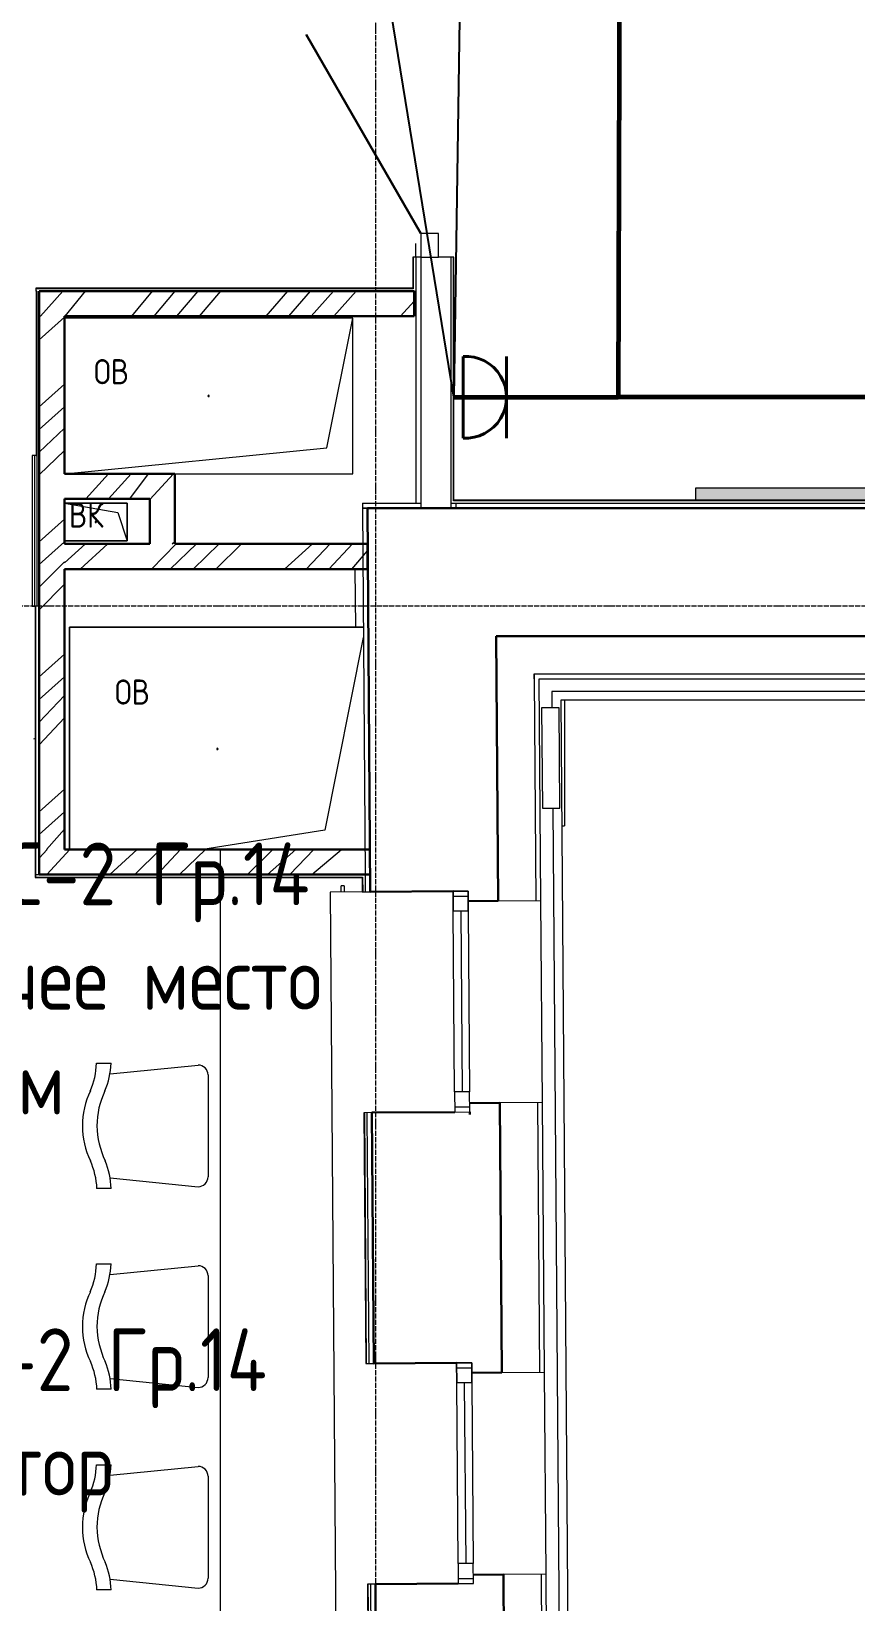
# Model space of a CAD drawing. Header units: millimetres. Extents: x -32 to 417638015, y -35 to 175284279.
# Drawn here: x 417438144 to 417441430, y 175236111 to 175242370 of the extents above; entities that cross this region are included whole.
import ezdxf
from ezdxf import colors
from ezdxf.entities.mleader import LeaderData, LeaderLine
from ezdxf.math import Vec2, Vec3

# ---------------------------------------------------------------- set-up
doc = ezdxf.new("R2010")
doc.units = ezdxf.units.MM
doc.linetypes.add('ADSK_Линия сетки', pattern=[25, 20, -2.5, 0, -2.5])
for name, color, linetype, lineweight in [('_ Окна', 7, 'Continuous', 9), ('_ЭМ_гофра', 5, 'Continuous', 60), ('Аннотация', 7, 'Continuous', 18), ('Двери', 7, 'Continuous', 9), ('Обобщенные модели', 7, 'Continuous', 18), ('Окна', 7, 'Continuous', 9), ('Оси', 253, 'Continuous', 9), ('Перекрытие', 7, 'Continuous', 18), ('Стены внутренние', 7, 'Continuous', 18), ('Стены наружные', 7, 'Continuous', 18), ('Стены несущие', 7, 'Continuous', 30), ('Стены отделка', 7, 'Continuous', 30), ('Стены перегородки', 7, 'Continuous', 30), ('Стены штриховка', 7, 'Continuous', 9), ('ТХ', 5, 'Continuous', 0), ('ТХ_Задание ЭОМ_СС', 6, 'Continuous', 0), ('ШТРИХОВКА', 252, 'Continuous', 15), ('ЭМ', 5, 'Continuous', 40)]:
    doc.layers.add(name, color=color, linetype=linetype, lineweight=lineweight)
doc.layers.add('_ЭМ_Надписи', color=7, linetype='Continuous')
doc.styles.add('GOST Common_4', font='GOST_Common.ttf', dxfattribs={"width": 0.9, "height": 199.9999999999999})
doc.styles.add('ЭОМ', font='isocpeur.ttf', dxfattribs={"width": 0.85, "height": 250})
pattern_1 = [(45, (591.9394108331762, 243.9018102923292), (-269.4076836320746, 269.4076836320746), []), (45, (681.7420108331135, 243.9018102923292), (-269.4076836320746, 269.4076836320746), []), (45, (771.5446108331671, 243.9018102923292), (-269.4076836320746, 269.4076836320746), []), (45, (861.3474108331138, 243.9018102923292), (-269.4076836320746, 269.4076836320746), [])]

# ---------------------------------------------------------------- blocks, each defined once
blk = doc.blocks.new('_ЭМ_ТХ2_4 Этаж')
at = {"lineweight": 0}
h = blk.add_hatch(color=8, dxfattribs=at)
h.dxf.hatch_style = 1
h.paths.add_polyline_path([(56540.94301497407, 8806.3479317026), (56540.94301497407, 8856.3479317026), (57740.94301497407, 8856.3479317026), (57740.94301497407, 8806.3479317026)])
at = {"color": 8, "lineweight": 0}
blk.add_lwpolyline([(56540.94301497407, 8806.3479317026), (56540.94301497407, 8856.3479317026), (57740.94301497407, 8856.3479317026), (57740.94301497407, 8806.3479317026), (56540.94301497407, 8806.3479317026)], dxfattribs=at)
at = {"layer": 'ТХ', "color": 8}
for p, q in [((54645.69975204294, 457.6402273584245), (54645.69975204294, 7412.500000000276)), ((54151.28000791113, 6562.052570220374), (54208.7962839642, 6562.052570220374)), ((54204.88352007956, 6519.581060659082), (54556.11679343213, 6555.154946758761)), ((54595.69975204296, 6515.571988148178), (54595.69975204296, 6109.526201560395)), ((54204.88352007956, 6105.51712904952), (54556.11679343213, 6069.943242949841)), ((54209.32884207576, 6062.805968499044), (54151.54628696702, 6062.805968499044)), ((54151.28000791113, 5762.052570220374), (54208.7962839642, 5762.052570220374)), ((54204.88352007956, 5719.581060659082), (54556.11679343213, 5755.154946758761)), ((54595.69975204296, 5715.571988148178), (54595.69975204296, 5309.526201560395)), ((54209.32884207576, 5262.805968499044), (54151.54628696702, 5262.805968499044)), ((54204.88352007956, 5305.51712904952), (54556.11679343213, 5269.943242949841)), ((54151.28000791113, 4962.052570220374), (54208.7962839642, 4962.052570220374)), ((54204.88352007956, 4919.581060659082), (54556.11679343213, 4955.154946758761)), ((54595.69975204296, 4915.571988148178), (54595.69975204296, 4509.526201560395)), ((54209.32884207576, 4462.805968499044), (54151.54628696702, 4462.805968499044)), ((54204.88352007956, 4505.51712904952), (54556.11679343213, 4469.943242949841))]:
    blk.add_line(p, q, dxfattribs=at)
for centre, radius, start, end in [((53847.50605067286, 6571.127162641293), 303.3739814454822, 336.7530519051813, 358.2858997655657), ((53893.49082840534, 6573.282239686785), 315.5053656936938, 337.3039269431187, 357.9602610194042), ((54556.11679343238, 6515.571988148178), 39.58295861057559, 0, 90.00000000041689), ((54416.61167059345, 6312.398788892984), 321.8306803474504, 154.3612946005991, 179.9542785554309), ((54474.70826011978, 6312.292277305765), 321.8306803474504, 154.3612946005991, 179.9542785554309), ((54417.77074169724, 6312.90963603757), 322.9897488788007, 180.04506280802, 205.5918781138005), ((54492.78703632652, 6318.418637089402), 339.9600278277715, 180.9892830939164, 205.2718350659282), ((53851.46060833363, 6050.025653368415), 301.4106871721627, 2.37950289174873, 24.1383914908567), ((53894.02338651878, 6051.576299032691), 315.5053656918224, 2.039738980595825, 22.69607305688126), ((54556.11679343238, 6109.526201560424), 39.58295861057559, 269.9999999995831, 0), ((53847.50605067286, 5771.127162641293), 303.3739814454822, 336.7530519051813, 358.2858997655657), ((53893.49082840534, 5773.282239686785), 315.5053656936938, 337.3039269431187, 357.9602610194042), ((54556.11679343238, 5715.571988148178), 39.58295861057559, 0, 90.00000000041689), ((54416.61167059345, 5512.398788892984), 321.8306803474504, 154.3612946005991, 179.9542785554309), ((54474.70826011978, 5512.292277305765), 321.8306803474504, 154.3612946005991, 179.9542785554309), ((54417.77074169724, 5512.90963603757), 322.9897488788007, 180.04506280802, 205.5918781138005), ((54492.78703632652, 5518.418637089402), 339.9600278277715, 180.9892830939164, 205.2718350659282), ((53851.46060833363, 5250.025653368415), 301.4106871721627, 2.37950289174873, 24.1383914908567), ((53894.02338651878, 5251.576299032691), 315.5053656918224, 2.039738980595825, 22.69607305688126), ((54556.11679343238, 5309.526201560424), 39.58295861057559, 269.9999999995831, 0), ((53847.50605067286, 4971.127162641293), 303.3739814454822, 336.7530519051813, 358.2858997655657), ((53893.49082840534, 4973.282239686785), 315.5053656936938, 337.3039269431187, 357.9602610194042), ((54556.11679343238, 4915.571988148178), 39.58295861057559, 0, 90.00000000041689), ((54416.61167059345, 4712.398788892984), 321.8306803474504, 154.3612946005991, 179.9542785554309), ((54474.70826011978, 4712.292277305765), 321.8306803474504, 154.3612946005991, 179.9542785554309), ((54417.77074169724, 4712.90963603757), 322.9897488788007, 180.04506280802, 205.5918781138005), ((54492.78703632652, 4718.418637089402), 339.9600278277715, 180.9892830939164, 205.2718350659282), ((53851.46060833363, 4450.025653368415), 301.4106871721627, 2.37950289174873, 24.1383914908567), ((53894.02338651878, 4451.576299032691), 315.5053656918224, 2.039738980595825, 22.69607305688126), ((54556.11679343238, 4509.526201560424), 39.58295861057559, 269.9999999995831, 0)]:
    blk.add_arc(centre, radius, start, end, dxfattribs=at)
blk = doc.blocks.new('План 4 этажа')
at = {"layer": 'Стены внутренние', "lineweight": 9}
h = blk.add_hatch(dxfattribs=at)
h.set_pattern_fill('FP_4', color=8, style=0, pattern_type=2)
h.set_pattern_definition([(0, (591.9394108331762, 243.9018102923292), (406.4, 101.6), [33.528, -271.272, 33.528, -271.272, -1625.6]), (0, (591.9394108331762, 243.9018102923292), (406.4, 101.6), [-609.6, 33.528, -576.072, 33.528, -271.272, -711.2]), (0, (591.9394108331762, 243.9018102923292), (406.4, 101.6), [-1524, 33.528, -169.672, 33.528, -474.472]), (120, (744.3394108330831, 294.7018102923757), (-291.1881810244989, 301.1527240979959), [33.52799999999996, -271.2719999999997, 33.52799999999996, -271.2719999999997, -1625.599999999999]), (120, (744.3394108330831, 294.7018102923757), (-291.1881810244989, 301.1527240979959), [-609.5999999999993, 33.52799999999996, -576.0719999999993, 33.52799999999996, -271.2719999999997, -711.1999999999994]), (120, (744.3394108330831, 294.7018102923757), (-291.1881810244989, 301.1527240979959), [-1523.999999999999, 33.52799999999996, -169.6719999999998, 33.52799999999996, -474.4719999999996]), (240, (795.1394108331297, 497.9018102923292), (-115.2118189755009, -402.7527240979958), [33.528, -271.272, 33.528, -271.272, -1625.6]), (240, (795.1394108331297, 497.9018102923292), (-115.2118189755009, -402.7527240979958), [-609.6, 33.528, -576.072, 33.528, -271.272, -711.2]), (240, (795.1394108331297, 497.9018102923292), (-115.2118189755009, -402.7527240979958), [-1524, 33.528, -169.672, 33.528, -474.472])])
h.paths.add_polyline_path([(48014.43941083329, 7553.401810292271), (48014.43941083329, 8623.330615397368), (47999.43941083329, 8623.330615397368), (47999.43941083329, 7553.401810292271)])
at = {"layer": 'Стены штриховка', "lineweight": 9}
h = blk.add_hatch(dxfattribs=at)
h.set_pattern_fill('ANSI34', color=8, scale=20)
h.set_pattern_definition(pattern_1)
h.paths.add_polyline_path([(48563.96718542709, 9778.330615397368), (49509.55368847877, 9778.330615397368), (49509.55368847877, 9878.330615397368), (48014.43941083329, 9878.330615397368), (48015.55368847877, 9778.330615397368), (48114.43941083329, 9778.330615397368)])
h = blk.add_hatch(dxfattribs=at)
h.set_pattern_fill('ANSI34', color=8, scale=20)
h.set_pattern_definition(pattern_1)
h.paths.add_polyline_path([(48015.55368847877, 7653.401810292213), (48114.43941083341, 7653.401810292213), (48114.43941083329, 9778.330615397368), (48014.43941083329, 9778.330615397368), (48014.43941083329, 7653.401810292213)])
h = blk.add_hatch(dxfattribs=at)
h.set_pattern_fill('ANSI34', color=8, scale=20)
h.set_pattern_definition(pattern_1)
h.paths.add_polyline_path([(48425.02150051692, 9050.958765830204), (48454.43941083329, 9050.958765830204), (48454.43941083329, 9150.958765830204), (48114.43941083329, 9150.958765830204), (48114.43941083329, 9050.958765830204), (48364.43941083341, 9050.958765830204)])
h = blk.add_hatch(dxfattribs=at)
h.set_pattern_fill('ANSI34', color=8, scale=20)
h.set_pattern_definition(pattern_1)
h.paths.add_polyline_path([(48554.43941083329, 8870.958765830204), (48554.43941083329, 9150.958765830204), (48454.43941083329, 9150.958765830204), (48454.43941083341, 8870.958765830204)])
h = blk.add_hatch(dxfattribs=at)
h.set_pattern_fill('ANSI34', color=8, scale=20)
h.set_pattern_definition(pattern_1)
h.paths.add_polyline_path([(49311.03541506734, 8770.958765830204), (49323.35824559571, 8770.958765830204), (49322.27770000661, 8870.958765830204), (48114.43941083341, 8870.958765830146), (48114.43941083341, 8770.958765830204), (49274.13533100358, 8770.958765830204)])
h = blk.add_hatch(dxfattribs=at)
h.set_pattern_fill('ANSI34', color=8, scale=20)
h.set_pattern_definition(pattern_1)
h.paths.add_polyline_path([(49173.88801486453, 7553.401810292271), (49333.35797771404, 7553.401810292271), (49332.35682389652, 7653.401810292213), (48014.43941083329, 7653.401810292213), (48014.43941083329, 7553.401810292271), (49167.92070121272, 7553.401810292271)])
at = {"layer": '_ Окна', "color": 8, "lineweight": 18}
for p, q in [((49663.87390297194, 7486.676164276432), (49723.87217498511, 7487.13152724586)), ((49664.48105359787, 7406.678468258877), (49663.87390297194, 7486.676164276432)), ((49723.87217498511, 7487.13152724586), (49724.47932561104, 7407.133831228304)), ((49724.47932561104, 7407.133831228304), (49664.48105359787, 7406.678468258877)), ((49729.9436812444, 6687.154567070305), (49669.94540923123, 6686.69920410082)), ((49669.94540923123, 6686.69920410082), (49670.55255985715, 6606.701508083264)), ((49730.55083187032, 6607.15687105275), (49729.9436812444, 6687.154567070305)), ((49670.55255985715, 6606.701508083264), (49730.55083187032, 6607.15687105275)), ((49678.14194268125, 5606.730307863792), (49738.14021469442, 5607.185670833278)), ((49678.74909330717, 5526.732611846237), (49678.14194268125, 5606.730307863792)), ((49738.14021469442, 5607.185670833278), (49738.74736532035, 5527.187974815723)), ((49738.74736532035, 5527.187974815723), (49678.74909330717, 5526.732611846237)), ((49744.2117209537, 4807.208710657724), (49684.21344894054, 4806.753347688238)), ((49684.21344894054, 4806.753347688238), (49684.82059956646, 4726.755651670683)), ((49744.81887157963, 4727.21101464011), (49744.2117209537, 4807.208710657724)), ((49684.82059956646, 4726.755651670683), (49744.81887157963, 4727.21101464011))]:
    blk.add_line(p, q, dxfattribs=at)
at = {"layer": '_ Окна', "color": 8}
for p, q in [((49664.02569062843, 7466.676740272029), (49724.02396264159, 7467.132103241456)), ((49694.48018960444, 7406.906149743591), (49699.94454523779, 6686.926885585533)), ((49670.40077220067, 6626.700932087668), (49730.39904421384, 6627.156295057095)), ((49678.29373033773, 5586.730883859447), (49738.2920023509, 5587.186246828875)), ((49708.74822931374, 5526.960293331009), (49714.2125849471, 4806.981029172952)), ((49684.66881190998, 4746.755075675086), (49744.66708392314, 4747.210438644513))]:
    blk.add_line(p, q, dxfattribs=at)
at = {"layer": 'Двери', "color": 8, "lineweight": 30}
blk.add_line((49535.55368847878, 10108.90181029215), (49078.05368847877, 10901.31505475496), dxfattribs=at)
at = {"layer": 'Двери', "color": 8}
for p, q in [((49605.55368847877, 10108.90181029215), (49535.55368847878, 10108.90181029215)), ((49535.55368847878, 10108.90181029215), (49535.55368847878, 10013.90181029215)), ((49605.55368847877, 10013.90181029215), (49605.55368847877, 10108.90181029215)), ((49535.55368847878, 10013.90181029215), (49605.55368847877, 10013.90181029215))]:
    blk.add_line(p, q, dxfattribs=at)
at = {"layer": 'Обобщенные модели', "color": 8}
for p, q in [((49264.43941083329, 9770.958765830204), (48114.43941083329, 9770.958765830204)), ((49264.43941083329, 9770.958765830204), (48114.43941083329, 9770.958765830204)), ((49161.10607749996, 9254.292099163518), (49264.43941083329, 9770.958765830204)), ((49264.4394108333, 9150.958765830204), (49264.43941083329, 9770.958765830204)), ((49264.4394108333, 9150.958765830204), (49264.43941083329, 9770.958765830204)), ((48114.43941083329, 9150.958765830204), (49161.10607749996, 9254.292099163518)), ((48554.43941083325, 9150.958765830204), (49264.4394108333, 9150.958765830204)), ((48554.43941083325, 9150.958765830204), (49264.4394108333, 9150.958765830204)), ((48114.43941083329, 9033.330615397368), (48364.43941083329, 9033.330615397368)), ((48114.43941083329, 9033.330615397368), (48326.93941083329, 8995.830615397368)), ((48364.43941083329, 9033.330615397368), (48114.43941083329, 9033.330615397368)), ((48364.43941083329, 9033.330615397368), (48364.43941083329, 8883.330615397368)), ((48364.43941083329, 8883.330615397368), (48364.43941083329, 9033.330615397368)), ((48326.93941083329, 8995.830615397368), (48364.43941083329, 8883.330615397368)), ((48364.43941083329, 8883.330615397368), (48114.43941083329, 8883.330615397368)), ((48114.43941083329, 8883.330615397368), (48364.43941083329, 8883.330615397368)), ((48134.38817617611, 7653.401810292213), (48134.38817617611, 8538.901810291747)), ((48134.38817617611, 8538.901810291747), (49305.87784951921, 8538.901810291747)), ((49305.87784951921, 8538.901810291747), (48134.38817617611, 8538.901810291747)), ((48134.38817617611, 8538.901810291747), (48134.38817617611, 7653.401810292213)), ((49306.18899220988, 8497.905890460592), (49152.72150950946, 7730.568476958433)), ((49152.72150950946, 7730.568476958433), (48666.65106277691, 7653.401810292213))]:
    blk.add_line(p, q, dxfattribs=at)
for centre, radius, start, end in [((48689.43941083329, 9460.958765830204), 2.500000000000002, 90, 270), ((48689.43941083329, 9460.958765830204), 2.499999999999999, 90, 194.9999999992556), ((48689.43941083329, 9460.958765830204), 2.500000000000003, 270, 90), ((48689.43941083329, 9460.958765830204), 2.499999999999998, 329.9999999999376, 90), ((48689.43941083329, 9460.958765830204), 2.500000000000002, 285.0000000002767, 300.0000000000624), ((48239.43941083329, 8958.330615397368), 2.500000000000002, 90, 270), ((48239.43941083329, 8958.330615397368), 2.500000000000002, 105.0000000002767, 180), ((48239.43941083329, 8958.330615397368), 2.499999999999998, 210.0000000000624, 270), ((48239.43941083329, 8958.330615397368), 2.500000000000002, 270, 90), ((48239.43941083329, 8958.330615397368), 2.499999999999999, 329.9999999999376, 74.9999999997233), ((48724.38817617611, 8053.901810291747), 2.500000000000002, 0, 180), ((48724.38817617611, 8053.901810291747), 2.499999999999998, 120.0000000000624, 180), ((48724.38817617611, 8053.901810291747), 2.500000000000002, 180, 0), ((48724.38817617611, 8053.901810291747), 2.499999999999999, 239.9999999999376, 345.0000000007444), ((48724.38817617611, 8053.901810291747), 2.500000000000002, 14.99999999925556, 90)]:
    blk.add_arc(centre, radius, start, end, dxfattribs=at)
at = {"layer": 'Окна', "color": 8}
for p, q in [((49723.87217498511, 7487.13152724586), (49663.87390297194, 7486.676164276432)), ((49663.87390297194, 7486.676164276432), (49664.48105359787, 7406.678468258877)), ((49724.47932561104, 7407.133831228304), (49723.87217498511, 7487.13152724586)), ((49669.94540923114, 6686.69920410082), (49664.48105359778, 7406.678468258877)), ((49724.47932561104, 7407.133831228304), (49729.94368124439, 6687.154567070305)), ((49669.94540923123, 6686.69920410082), (49670.55255985715, 6606.701508083264)), ((49730.55083187032, 6607.15687105275), (49729.9436812444, 6687.154567070305)), ((49670.55255985715, 6606.701508083264), (49730.55083187032, 6607.15687105275)), ((49738.14021469442, 5607.185670833278), (49678.14194268125, 5606.730307863792)), ((49678.14194268125, 5606.730307863792), (49678.74909330717, 5526.732611846237)), ((49738.74736532035, 5527.187974815723), (49738.14021469442, 5607.185670833278)), ((49684.21344894044, 4806.753347688238), (49678.74909330709, 5526.732611846237)), ((49738.74736532034, 5527.187974815723), (49744.2117209537, 4807.208710657724)), ((49684.21344894054, 4806.753347688238), (49684.82059956646, 4726.755651670683)), ((49744.81887157963, 4727.21101464011), (49744.2117209537, 4807.208710657724)), ((49684.82059956646, 4726.755651670683), (49744.81887157963, 4727.21101464011))]:
    blk.add_line(p, q, dxfattribs=at)
at = {"layer": 'Оси', "color": 8, "linetype": 'ADSK_Линия сетки'}
for p, q in [((49356.50476387143, -3353.100552087591), (49356.50476387149, 43685.83329475898)), ((-10052.17750458437, 8624.489036623097), (56511.79228884453, 8624.489036622923))]:
    blk.add_line(p, q, dxfattribs=at)
at = {"layer": 'Перекрытие', "color": 8}
for p, q in [((49515.55368847877, 10013.90181029215), (49515.55368847877, 10068.84904377582)), ((49275.89655079879, 8538.901810291747), (49274.13533100346, 8770.958765830146)), ((49301.88432849245, 7483.928807694057), (49173.88801486453, 7482.957366692601)), ((49173.88801486453, 7482.957366692601), (49225.41806393873, 693.398029071046))]:
    blk.add_line(p, q, dxfattribs=at)
at = {"layer": 'Стены внутренние', "color": 8}
for p, q in [((49218.43941083318, 7483.295494029939), (49218.43941083318, 7508.690284603275)), ((49230.43941083318, 7508.690284603275), (49218.43941083318, 7508.690284603275)), ((49230.43941083318, 7508.690284603275), (49230.43941083318, 7483.386569246766))]:
    blk.add_line(p, q, dxfattribs=at)
at = {"layer": 'Стены наружные', "color": 8}
for p, q in [((55698.12163567881, 8283.330615397426), (50057.83913347602, 8283.330615397485)), ((50057.83913347602, 8283.330615397485), (50058.33811716572, 8217.584911085898)), ((56457.62917104829, 8248.330615397426), (50093.10577754653, 8248.330615397485)), ((50093.10577754653, 8248.330615397485), (50149.0670317451, 874.9191241494846)), ((50107.9271481079, 8248.412575946946), (50107.9271481079, 7747.894948409579)), ((50061.37387029536, 7817.596430998121), (50115.993564373, 620.9478617674904)), ((50096.90388478676, 7747.894948409579), (50107.9271481079, 7747.894948409579)), ((50020.27685153508, 6644.356784079398), (50014.16739836172, 7449.333600256068)), ((50034.54489124438, 4764.410927666817), (50028.43543807103, 5569.387743843487))]:
    blk.add_line(p, q, dxfattribs=at)
at = {"layer": 'Стены несущие', "color": 8}
for p, q in [((48014.43941083341, 9878.330615397368), (48014.43941083329, 7553.401810292213)), ((49509.55368847877, 9878.330615397368), (48014.43941083341, 9878.330615397368)), ((49509.55368847877, 9778.330615397368), (49509.55368847877, 9878.330615397368)), ((48114.43941083341, 9150.958765830204), (48114.43941083341, 9778.330615397368)), ((48114.43941083341, 9778.330615397368), (49509.55368847877, 9778.330615397368)), ((48554.43941083329, 9150.958765830204), (48114.43941083329, 9150.958765830204)), ((48554.43941083329, 8870.958765830204), (48554.43941083329, 9150.958765830204)), ((48114.43941083329, 8870.958765830146), (48114.43941083329, 9050.958765830204)), ((48114.43941083329, 9050.958765830204), (48454.43941083318, 9050.958765830204)), ((48454.43941083318, 9050.958765830204), (48454.43941083318, 8870.958765830204)), ((49333.8834068994, 7484.171667944465), (49322.2777000065, 9013.330615397368)), ((55686.47670787026, 9013.330615397368), (49322.2777000065, 9013.330615397368)), ((48454.43941083318, 8870.958765830146), (48114.43941083329, 8870.958765830204)), ((49323.35824559571, 8870.958765830146), (48554.43941083329, 8870.958765830204)), ((49323.35824559571, 8770.958765830146), (49323.35824559571, 8870.958765830146)), ((48114.43941083329, 8770.958765830146), (49323.35824559571, 8770.958765830146)), ((48114.43941083329, 7653.401810292213), (48114.43941083329, 8770.958765830146)), ((49836.16308503307, 8503.330615397368), (56198.0433104455, 8503.33061539731)), ((49836.16308503319, 8503.330615397368), (49844.17229432426, 7448.043405175966)), ((49332.59901757364, 7653.401810292213), (48114.43941083329, 7653.401810292213)), ((48014.43941083329, 7553.401810292213), (49333.35797771392, 7553.401810292213)), ((49333.8834068994, 7484.171667944465), (49663.87390297186, 7486.676164276432)), ((49724.17575029808, 7447.132679237053), (49844.17229432438, 7448.043405175966)), ((49850.28174749773, 6643.066588999296), (49730.28520347143, 6642.155863060383)), ((49850.28174749773, 6643.066588999296), (49858.44033403369, 5568.097548763384)), ((49670.55255985714, 6606.701508083264), (49340.56206378469, 6604.197011751356)), ((49348.15144660871, 5604.225811531884), (49340.56206378469, 6604.197011751356)), ((49730.55083187029, 6607.15687105275), (49730.63472504215, 6596.103171740018)), ((49348.15144660871, 5604.225811531884), (49678.14194268128, 5606.730307863792)), ((49738.44379000738, 5567.186822824471), (49858.44033403369, 5568.097548763384)), ((49864.54978720704, 4763.120732586714), (49744.55324318074, 4762.210006647801)), ((49864.54978720704, 4763.120732586714), (49872.48069225822, 3718.150828357378)), ((49684.82059956645, 4726.755651670683), (49354.83010349399, 4724.251155338716)), ((49362.19180483336, 3754.27909112582), (49354.83010349399, 4724.251155338716))]:
    blk.add_line(p, q, dxfattribs=at)
at = {"layer": 'Стены отделка', "color": 8, "lineweight": 9}
for p, q in [((49535.55368847877, 10013.90181029215), (49503.55368847877, 10013.90181029215)), ((49503.55368847877, 10013.90181029215), (49503.55368847877, 9890.330615397368)), ((49667.55368847877, 10013.90181029215), (49655.55368847877, 10013.90181029215)), ((49667.55368847877, 9045.249741994543), (49667.55368847877, 10013.90181029215)), ((49503.55368847877, 9890.330615397368), (48000.43941083318, 9890.330615397368)), ((48000.43941083318, 9890.330615397368), (48000.43941083318, 9878.330615397368)), ((49515.55368847877, 9890.330615397368), (49515.55368847877, 9033.330615397368)), ((48000.43941083318, 9878.330615397368), (48002.43941083341, 9878.330615397368)), ((48002.43941083341, 9878.330615397368), (48002.43941083341, 9223.330615397368)), ((49509.55368847877, 9878.330615397368), (49515.55368847877, 9878.330615397368)), ((48002.43941083329, 9223.330615397368), (47986.43941083318, 9223.330615397368)), ((47986.43941083318, 9223.330615397368), (47986.43941083318, 8623.330615397368)), ((49302.27712399431, 9033.330615397368), (49302.27712399431, 9013.330615397368)), ((49302.27712399431, 9033.330615397368), (49535.55368847877, 9033.330615397368)), ((49302.27712399431, 9013.330615397368), (49322.2777000065, 9013.330615397368)), ((49322.2777000065, 9013.330615397368), (49302.27827600215, 9013.178827740892)), ((49302.27827600215, 9013.178827740892), (49313.35740170174, 7553.401810292213)), ((49655.55368847877, 9033.249741994543), (55666.31495353638, 9033.249741994543)), ((55654.2175084874, 9045.249741994543), (49667.55368847877, 9045.249741994543)), ((49675.55379736936, 9033.249741994543), (49675.55379736936, 9013.249741994543)), ((49675.55379736936, 9013.249741994543), (55666.47670785047, 9013.249741994543)), ((47986.43941083318, 8623.330615397368), (47997.43941083318, 8623.330615397368)), ((47997.43941083318, 8623.330615397368), (47997.43941083318, 7541.401810292271)), ((49987.30584533501, 8353.330615397368), (49987.30584533501, 8333.330615397368)), ((49987.30584533501, 8353.330615397368), (56351.83618556103, 8353.33061539731)), ((49987.45763736311, 8333.330615397368), (49987.30584533501, 8353.330615397368)), ((50007.4582133753, 8333.330615397368), (56371.83683966182, 8333.330615397368)), ((50014.16739836161, 7449.333600256068), (50007.4582133753, 8333.330615397368)), ((50086.86343662417, 8217.801406890503), (50016.86545260879, 8217.270150092838)), ((50016.86545260879, 8217.270150092838), (50019.90120573842, 7817.281670005003)), ((50089.89918975381, 7817.812926802726), (50086.86343662417, 8217.801406890503)), ((50019.90120573842, 7817.281670005003), (50089.89918975381, 7817.812926802726)), ((47997.43941083318, 7541.401810292271), (49301.44813131134, 7541.401810292271)), ((49301.44813131134, 7541.401810292271), (49301.88432849245, 7483.928807694116)), ((49301.88432849245, 7483.928807694116), (49333.8834068994, 7484.171667944465)), ((49844.17229432426, 7448.043405175966), (50014.16739836161, 7449.333600256068)), ((50020.27685153508, 6644.356784079398), (49850.28174749773, 6643.066588999296)), ((49850.28174749773, 6643.066588999296), (49850.28174749773, 6643.066588999296)), ((50028.43543807091, 5569.387743843487), (50020.27685153508, 6644.356784079398)), ((49340.56206378469, 6604.197011751356), (49308.56298537762, 6603.954151500948)), ((49308.56298537762, 6603.954151500948), (49316.15236820176, 5603.982951281476)), ((49320.56263978034, 6604.045224094822), (49320.64653295209, 6592.991524782148)), ((49316.15236820176, 5603.982951281476), (49348.15144660871, 5604.225811531884)), ((49858.44033403369, 5568.097548763384), (50028.43543807091, 5569.387743843487)), ((50034.54489124438, 4764.410927666817), (49864.54978720704, 4763.120732586714)), ((50042.47579629556, 3719.441023437481), (50034.54489124438, 4764.410927666817)), ((49354.83010349399, 4724.251155338716), (49322.83102508693, 4724.008295088366)), ((49322.83102508693, 4724.008295088366), (49330.19272642629, 3754.03623087547))]:
    blk.add_line(p, q, dxfattribs=at)
at = {"layer": 'Стены перегородки', "color": 8, "lineweight": 18}
for p, q in [((49535.55368847877, 10013.90181029215), (49535.55368847877, 9013.330615397368)), ((49655.55368847877, 10013.90181029215), (49605.55368847877, 10013.90181029215)), ((49655.55368847877, 10013.90181029215), (49655.55368847877, 9013.330615397368))]:
    blk.add_line(p, q, dxfattribs=at)
at = {"layer": 'Стены штриховка', "color": 8}
for p, q in [((49505.55368847877, 10013.90181029215), (49505.55368847877, 9888.330615397368)), ((49515.55368847877, 10013.90181029215), (49515.55368847877, 9890.330615397368)), ((49665.55368847866, 9043.249741994601), (49665.55368847866, 10013.90181029215)), ((49505.55368847866, 9888.330615397368), (48000.43941083318, 9888.330615397368)), ((48004.43941083341, 9878.330615397368), (48002.43941083341, 9878.330615397368)), ((48004.43941083341, 9878.330615397368), (48004.43941083341, 9223.330615397368)), ((47995.43941083329, 9223.330615397368), (47995.43941083329, 8623.330615397368)), ((48002.43941083341, 9223.330615397368), (48004.43941083341, 9223.330615397368)), ((48004.43941083318, 9223.330615397368), (48004.43941083318, 8623.330615397368)), ((55656.23374932888, 9043.249741994543), (49665.55368847866, 9043.249741994543)), ((48014.43941083318, 8623.330615397368), (47997.43941083318, 8623.330615397368)), ((47999.43941083329, 8623.330615397368), (47999.43941083318, 7541.401810292271)), ((49987.45763736311, 8333.330615397368), (49994.16797435726, 7449.181812599592)), ((47999.43941083318, 7553.401810292213), (48014.43941083318, 7553.401810292213)), ((47999.43941083318, 7543.401810292213), (49303.4330097097, 7543.401810292213)), ((49303.4330097097, 7543.401810292213), (49303.88427089283, 7483.943986459752)), ((49313.35740170174, 7553.401810292213), (49313.88398289506, 7484.01988028799)), ((50000.27742753061, 6644.204996422923), (50008.43601406657, 5569.235956187011)), ((49310.56292777811, 6603.969330266584), (49318.15231060213, 5603.998130047112)), ((49320.64653295209, 6592.991524782148), (49328.15202260436, 5604.074023875408)), ((50014.54546723992, 4764.259140010341), (50022.4763722911, 3719.289235780947)), ((49324.83096748742, 4724.023473854002), (49332.19266882678, 3754.051409641164)), ((49334.83067948965, 4724.09936768224), (49342.04059317242, 3774.126727473747))]:
    blk.add_line(p, q, dxfattribs=at)
at = {"layer": 'Аннотация', "color": 8, "lineweight": 9, "char_height": 100, "width": 156.348, "attachment_point": 1, "line_spacing_factor": 1.022765581104984, "style": 'GOST Common_4'}
for s, insert in [('\\pxt3.6,7.2,10.8,14.4,18,21.6,25.2,28.8,32.4,36,39.6,43.2,46.8,50.4,54,57.6,61.2,64.8,68.4,72,75.6,79.2,82.8,86.4,90,93.6,97.2,100.8,104.4,108,111.6,115.2;{ОВ}', (48232.30129769095, 9607.624358607456)), ('\\pxt3.6,7.2,10.8,14.4,18,21.6,25.2,28.8,32.4,36,39.6,43.2,46.8,50.4,54,57.6,61.2,64.8,68.4,72,75.6,79.2,82.8,86.4,90,93.6,97.2,100.8,104.4,108,111.6,115.2;{ВК}', (48132.88947010727, 9036.117961996642)), ('\\pxt3.6,7.2,10.8,14.4,18,21.6,25.2,28.8,32.4,36,39.6,43.2,46.8,50.4,54,57.6,61.2,64.8,68.4,72,75.6,79.2,82.8,86.4,90,93.6,97.2,100.8,104.4,108,111.6,115.2;{ОВ}', (48315.58004062239, 8330.643546209205))]:
    blk.add_mtext(s, dxfattribs=dict(at, insert=insert))
blk = doc.blocks.new('1м розетка IP20')
at = {"layer": 'ЭМ', "color": 5}
for p, q in [((-10.46755168188247, 162.7321568910265), (-10.46755168192612, -162.7321568912412)), ((163.0684657593665, 162.7321568816078), (163.0684657593374, -162.7321569010965)), ((-10.46755168189702, -1.091393642127514e-10), (315.4856732268672, -3.637978807091713e-11))]:
    blk.add_line(p, q, dxfattribs=at)
blk.add_arc((0, 0), 163.0684657580474, 266.3195877734414, 93.6804122265587, dxfattribs=at)

msp = doc.modelspace()

# ---------------------------------------------------------------- linework, layer by layer
at = {"layer": '_ЭМ_гофра', "linetype": 'ByBlock'}
for points in [[(417440501.5861626, 175247086.5649611), (417440483.7106336, 175240913.1831319), (417444970.7986994, 175240913.1831319), (417445267.9161547, 175240500.9128928)], [(417439828.5132354, 175240911.5073712), (417440483.7106336, 175240911.5073712)]]:
    msp.add_lwpolyline(points, dxfattribs=at)

# ---------------------------------------------------------------- block references
at = {"layer": 'ТХ_Задание ЭОМ_СС', "lineweight": 50}
msp.add_blockref('_ЭМ_ТХ2_4 Этаж', (417384252.4643108, 175231694.5649611), dxfattribs=at)
at = {"layer": 'ШТРИХОВКА'}
msp.add_blockref('План 4 этажа', (417390160.9595469, 175231455.6631508), dxfattribs=at)
at = {"layer": 'ЭМ'}
msp.add_blockref('1м розетка IP20', (417439875.010809, 175240911.5073712), dxfattribs=at)

# ---------------------------------------------------------------- leaders
at = {"layer": '_ЭМ_Надписи', "color": 7, "ltscale": 5}
ml = msp.add_multileader_mtext('Standard', dxfattribs=at)
ml.set_content('{\\fGOST Common|b0|i0|c204|p34;\\W0.9;\\C256;4ЩРС-2\\fISOCPEUR|b0|i0|c204|p34;\\W0.85; Гр.11 Резерв\\P\\fGOST Common|b0|i0|c0|p34;\\W0.9;h=\\fGOST Common|b0|i0|c204|p34;1\\fGOST Common|b0|i0|c0|p34;.\\fGOST Common|b0|i0|c204|p34;8м}', color=1, style='ЭОМ')
ml.set_leader_properties()
ml.build(insert=Vec2(0, 0))
ml.multileader.update_dxf_attribs({"text_left_attachment_type": 6, "text_right_attachment_type": 6, "dogleg_length": 0, "arrow_head_size": 200})
ctx = ml.context
ctx.base_point, ctx.char_height, ctx.arrow_head_size, ctx.landing_gap_size, ctx.plane_origin = Vec3(417437264.3377641, 175245976.2049262), 250, 200, 0, Vec3(417427514.7082169, 175266790.1614624)
ctx.left_attachment, ctx.right_attachment = 6, 6
notes = []
notes.append((ctx, [(1, (1, 1, 0), (417439001.8377641, 175245976.2049262), (-1, 0), 0, [(2, [(417439890.9348994, 175245267.7578565), (417439828.5132354, 175240911.5073712), (417439828.5132354, 175240911.5073712)], 0, [])])]))
ctx.mtext.insert, ctx.mtext.width, ctx.mtext.defined_height, ctx.mtext.flow_direction = Vec3(417437264.3377641, 175246276.2049262), 2273.287500041229, 545.6159617257083, 5
ml = msp.add_multileader_mtext('Standard', dxfattribs=at)
ml.set_content('{\\fGOST Common|b0|i0|c204|p34;\\W0.9;\\C256;4ЩРС-2\\fISOCPEUR|b0|i0|c204|p34;\\W0.85; Гр.14\\Pрабочее место\\P\\fGOST Common|b0|i0|c0|p34;\\W0.9;h=1.8\\fGOST Common|b0|i0|c204|p34;м}', color=1, style='ЭОМ')
ml.set_leader_properties()
ml.build(insert=Vec2(0, 0))
ml.multileader.update_dxf_attribs({"text_left_attachment_type": 6, "text_right_attachment_type": 6, "dogleg_length": 0, "arrow_head_size": 200})
ctx = ml.context
ctx.base_point, ctx.char_height, ctx.arrow_head_size, ctx.landing_gap_size, ctx.plane_origin = Vec3(417437451.7311728, 175238836.4871932, -64.26463315267222), 250, 200, 0, Vec3(417411971.4714603, 175255092.4318508, -64.26463315267222)
ctx.left_attachment, ctx.right_attachment = 6, 6
notes.append((ctx, [(0, (1, 1, 0), (417437451.7311728, 175238836.4871932, -64.26463315267222), (1, 0), 0, [(0, [(417435172.4669229, 175239954.7454446, -64.26463315267222)], 0, [])])]))
ctx.mtext.insert, ctx.mtext.width, ctx.mtext.defined_height, ctx.mtext.flow_direction = Vec3(417437451.7311728, 175239136.4871932, -64.26463315267222), 3113.025245752809, 545.6159617257083, 5
ml = msp.add_multileader_mtext('Standard', dxfattribs=at)
ml.set_content('{\\fGOST Common|b0|i0|c204|p34;\\W0.9;\\C256;4ЩРС-2\\fISOCPEUR|b0|i0|c204|p34;\\W0.85; Гр.14\\PПроектор}', color=1, style='ЭОМ')
ml.set_leader_properties()
ml.build(insert=Vec2(0, 0))
ml.multileader.update_dxf_attribs({"text_left_attachment_type": 6, "text_right_attachment_type": 6, "dogleg_length": 0, "arrow_head_size": 200})
ctx = ml.context
ctx.base_point, ctx.char_height, ctx.arrow_head_size, ctx.landing_gap_size, ctx.plane_origin = Vec3(417437281.2855887, 175236874.8551544, -64.26463315267222), 250, 200, 0, Vec3(417412689.6059202, 175253019.8424779, -64.26463315267222)
ctx.left_attachment, ctx.right_attachment = 6, 6
notes.append((ctx, [(0, (1, 1, 0), (417437281.2855887, 175236874.8551544, -64.26463315267222), (1, 0), 0, [(0, [(417435890.6013828, 175237882.1560717, -64.26463315267222)], 0, [])])]))
ctx.mtext.insert, ctx.mtext.width, ctx.mtext.defined_height, ctx.mtext.flow_direction = Vec3(417437281.2855887, 175237199.8551544, -64.26463315267222), 3113.025245752809, 545.6159617257083, 5
for ctx, leaders in notes:
    for number, flags, end, landing, length, lines in leaders:
        leader = LeaderData()
        leader.index, (leader.has_last_leader_line, leader.has_dogleg_vector, leader.attachment_direction) = number, flags
        leader.last_leader_point, leader.dogleg_vector, leader.dogleg_length = Vec3(end), Vec3(landing), length
        for number, points, colour, breaks in lines:
            line = LeaderLine()
            line.index, line.vertices, line.color, line.breaks = number, Vec3.list(points), colors.encode_raw_color(colour), breaks
            leader.lines.append(line)
        ctx.leaders.append(leader)

doc.saveas('drawing.dxf')
